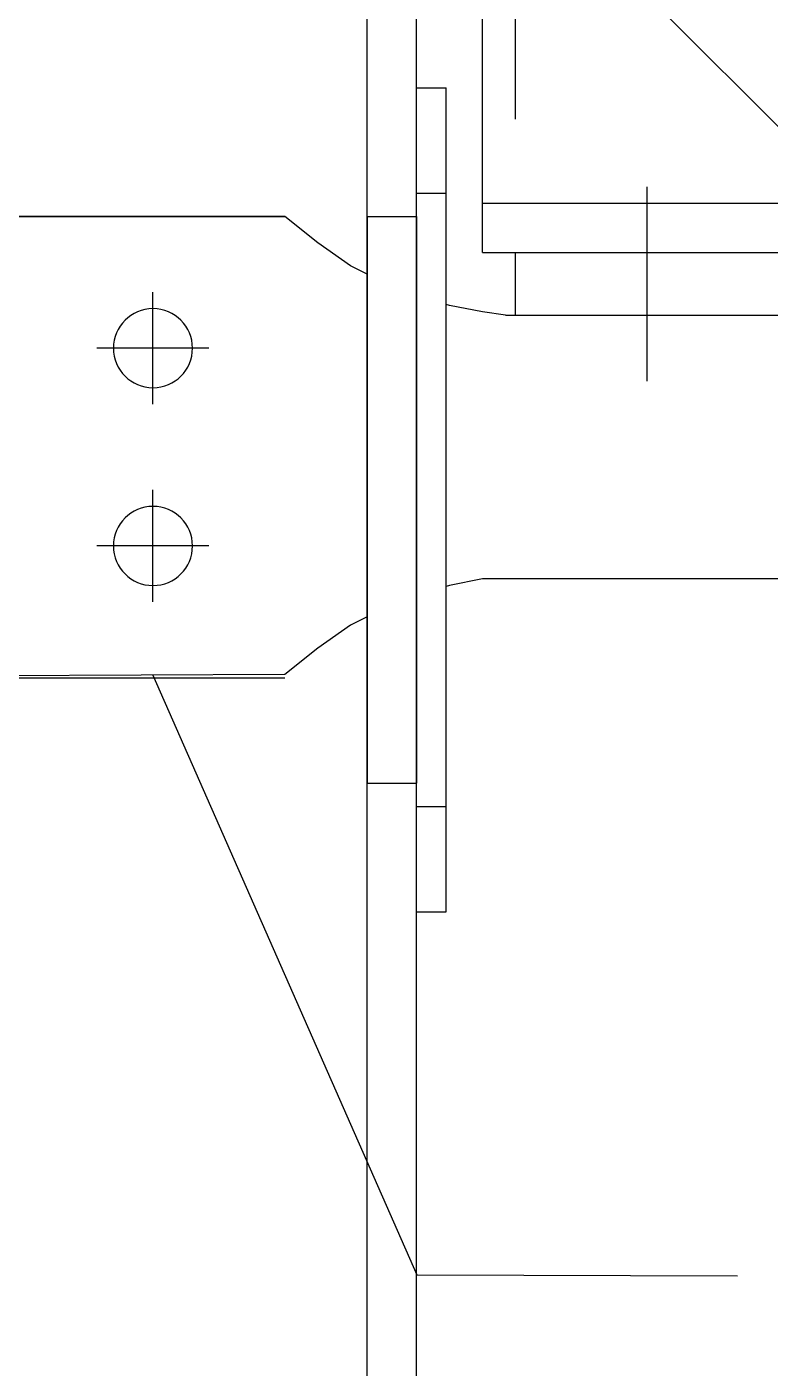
# Model space of a CAD drawing. Extents: x -668440 to 1010955, y -1678500 to 210463.
# Drawn here: x -483553 to -481297, y -1002417 to -998348 of the extents above; entities that cross this region are included whole.
import ezdxf

# ---------------------------------------------------------------- set-up
doc = ezdxf.new("R2010")
doc.units = 0
doc.header["$MEASUREMENT"] = 0
doc.layers.get('0').update_dxf_attribs({"color": 3, "linetype": 'CONTINUOUS'})
doc.layers.get('Defpoints').update_dxf_attribs({"color": 251, "linetype": 'CONTINUOUS'})
doc.layers.add('00_ADDL', color=253, linetype='CONTINUOUS', plot=False)
for name, color, linetype in [('_1-3_L-CS', 1, 'CONTINUOUS'), ('_5-6_GS-M', 6, 'CONTINUOUS'), ('BEAM_H-596x199x10x15x13', 7, 'CONTINUOUS'), ('BOLT', 4, 'CONTINUOUS'), ('C400-N19-6M22_d', 7, 'CONTINUOUS'), ('cfhole_d', 7, 'CONTINUOUS'), ('cfr_d', 7, 'CONTINUOUS'), ('chole', 7, 'CONTINUOUS'), ('COL_H-300x300x10x15x13', 7, 'CONTINUOUS'), ('cwr_d', 7, 'CONTINUOUS')]:
    doc.layers.add(name, color=color, linetype=linetype)
doc.styles.add('DRACAD', font='txt', dxfattribs={"width": 0.85, "bigfont": 'extfont2'})
doc.styles.get("Standard").update_dxf_attribs({"font": 'Osaka.ttc'})
doc.dimstyles.new('ISO-25', dxfattribs={"dimtxt": 2.5, "dimasz": 2.5, "dimexe": 1.25, "dimexo": 0.625, "dimtad": 1, "dimdec": 4, "dimdsep": 46, "dimtxsty": 'Standard', "dimcen": 2.5, "dimadec": 0, "dimazin": 0, "dimtfac": 1, "dimtdec": 4, "dimtmove": 0, "dimatfit": 3, "dimfxl": 1, "dimtolj": 1, "dimtzin": 0, "dimarcsym": 0})

# ---------------------------------------------------------------- blocks, each defined once
blk = doc.blocks.new('_ORIGIN')
at = {"color": 0, "linetype": 'ByBlock', "lineweight": -2}
blk.add_line((0, 0), (-1, 0), dxfattribs=at)
blk.add_circle((0, 0), 0.5, dxfattribs=at)
blk = doc.blocks.new('*D10671')
at = {"layer": '_5-6_GS-M', "color": 0, "lineweight": -2}
for p, q in [((-215356.92, -403642.87), (-215406.92, -403642.87)), ((-215306.92, -403882), (-215306.92, -403641.62)), ((-215276.92, -403642.87), (-215306.92, -403642.87)), ((-215276.92, -404487.5), (-215276.92, -403641.62)), ((-215226.92, -403642.87), (-214715.29, -403642.87))]:
    blk.add_line(p, q, dxfattribs=at)
at = {"layer": 'Defpoints', "color": 0}
for p in [(-215306.92, -403642.87), (-215306.92, -403932), (-215276.92, -404537.5)]:
    blk.add_point(p, dxfattribs=at)
at = {"layer": '_5-6_GS-M', "color": 0, "linetype": 'ByBlock', "lineweight": -2, "xscale": 50, "yscale": 50, "zscale": 50}
blk.add_blockref('_ORIGIN', (-215306.92, -403642.87), dxfattribs=at)
at = {"layer": '_5-6_GS-M', "color": 0, "linetype": 'ByBlock', "lineweight": -2, "xscale": 50, "yscale": 50, "zscale": 50, "rotation": 180}
blk.add_blockref('_ORIGIN', (-215276.92, -403642.87), dxfattribs=at)
at = {"layer": '_5-6_GS-M', "color": 0, "insert": (-214945.66, -403556.21), "char_height": 50, "attachment_point": 5, "style": 'DRACAD'}
blk.add_mtext('\\A1;\\A1;柱フェイスから\\P金物底板端部：30', dxfattribs=at)
blk = doc.blocks.new('剛接合部C1Y')
at = {"layer": '00_ADDL'}
blk.add_line((-216356.92413, -403330, 40), (-214556.92413, -405130, 40), dxfattribs=at)
at = {"layer": '_1-3_L-CS'}
for p, q in [((-215386.92413, -404656.2, 40), (-215306.82857, -404838.13776, 40)), ((-215306.82857, -404838.13776, 40), (-215209.5357, -404838.44341, 40))]:
    blk.add_line(p, q, dxfattribs=at)
at = {"layer": 'BEAM_H-596x199x10x15x13'}
for p, q in [((-215286.92413, -404528, 40), (-215286.92413, -403932, 40)), ((-215286.92413, -404513, 40), (-214556.92413, -404513, 40)), ((-215286.92413, -404528, 40), (-214556.92413, -404528, 40))]:
    blk.add_line(p, q, dxfattribs=at)
at = {"layer": 'BOLT'}
for p, q in [((-215236.92413, -404567, 40), (-215236.92413, -404508, 40)), ((-215386.92413, -404574, 40), (-215386.92413, -404540, 40)), ((-215369.92413, -404557, 40), (-215403.92413, -404557, 40)), ((-215386.92413, -404634, 40), (-215386.92413, -404600, 40)), ((-215369.92413, -404617, 40), (-215403.92413, -404617, 40))]:
    blk.add_line(p, q, dxfattribs=at)
at = {"layer": 'C400-N19-6M22_d'}
for p, q in [((-215546.92413, -404517, 40), (-215346.92413, -404517, 40)), ((-215336.92413, -404525, 40), (-215346.92413, -404517, 40)), ((-215326.92413, -404532, 40), (-215336.92413, -404525, 40)), ((-215326.92413, -404532, 40), (-215336.92413, -404525, 40)), ((-215276.92413, -404547, 40), (-215276.92413, -404528, 40)), ((-215276.92413, -404528, 40), (-214896.92413, -404528, 40)), ((-215321.92413, -404534.5, 40), (-215326.92413, -404532, 40)), ((-215296.92413, -404544, 40), (-215297.92413, -404543.7, 40)), ((-215286.92413, -404546, 40), (-215296.92413, -404544, 40)), ((-215286.92413, -404546, 40), (-215296.92413, -404544, 40)), ((-215279.92413, -404547, 40), (-215286.92413, -404546, 40)), ((-215279.92413, -404547, 40), (-214896.92413, -404547, 40)), ((-215296.92413, -404629, 40), (-215297.92413, -404629.3, 40)), ((-215286.92413, -404627, 40), (-215296.92413, -404629, 40)), ((-215286.92413, -404627, 40), (-215296.92413, -404629, 40)), ((-215086.92413, -404627, 40), (-215286.92413, -404627, 40)), ((-215326.92413, -404641, 40), (-215336.92413, -404648, 40)), ((-215326.92413, -404641, 40), (-215336.92413, -404648, 40)), ((-215321.92413, -404638.5, 40), (-215326.92413, -404641, 40)), ((-215336.92413, -404648, 40), (-215346.92413, -404656, 40)), ((-215346.92413, -404656, 40), (-215546.92413, -404657, 40))]:
    blk.add_line(p, q, dxfattribs=at)
at = {"layer": 'C400-N19-6M22_d', "extrusion": (6.12323e-17, 0, -1)}
for centre in [(215386.92413, -404557, -40), (215386.92413, -404617, -40)]:
    blk.add_circle(centre, 12, dxfattribs=at)
at = {"layer": 'cfhole_d'}
for p, q in [((-215321.92413, -404517, 40), (-215321.92413, -404689, 40)), ((-215321.92413, -404517, 40), (-215306.92413, -404517, 40)), ((-215306.92413, -404517, 40), (-215306.92413, -404689, 40)), ((-215321.92413, -404689, 40), (-215306.92413, -404689, 40))]:
    blk.add_line(p, q, dxfattribs=at)
at = {"layer": 'cfr_d'}
for p, q in [((-215306.92413, -404728, 40), (-215306.92413, -404478, 40)), ((-215306.92413, -404478, 40), (-215297.92413, -404478, 40)), ((-215297.92413, -404728, 40), (-215297.92413, -404478, 40)), ((-215306.92413, -404510, 40), (-215297.92413, -404510, 40)), ((-215306.92413, -404696, 40), (-215297.92413, -404696, 40)), ((-215306.92413, -404728, 40), (-215297.92413, -404728, 40))]:
    blk.add_line(p, q, dxfattribs=at)
at = {"layer": 'chole', "extrusion": (6.12323e-17, 0, -1)}
for centre in [(215386.92413, -404557, -40), (215386.92413, -404617, -40)]:
    blk.add_circle(centre, 12, dxfattribs=at)
at = {"layer": 'COL_H-300x300x10x15x13'}
for p, q in [((-215321.92413, -405130, 40), (-215321.92413, -403932, 40)), ((-215306.92413, -405130, 40), (-215306.92413, -403932, 40))]:
    blk.add_line(p, q, dxfattribs=at)
at = {"layer": 'cwr_d'}
for p, q in [((-215346.92413, -404517, 40), (-215546.92413, -404517, 40)), ((-215546.92413, -404657, 40), (-215346.92413, -404657, 40))]:
    blk.add_line(p, q, dxfattribs=at)
at = {"layer": 'cwr_d', "extrusion": (6.12323e-17, 0, -1)}
for centre in [(215386.92413, -404557, -40), (215386.92413, -404617, -40)]:
    blk.add_circle(centre, 12, dxfattribs=at)
at = {"layer": '_5-6_GS-M'}
dim = blk.add_linear_dim(base=(-215306.92413, -403642.87248, 40), p1=(-215276.92413, -404537.5, 40), p2=(-215306.92413, -403932, 40), text='\\A1;柱フェイスから\\P金物底板端部：<>', dimstyle='ISO-25', override={"dimtxt": 50, "dimasz": 50, "dimexo": 50, "dimgap": 20, "dimdec": 0, "dimtxsty": 'DRACAD', "dimblk1": 'ORIGIN', "dimblk2": 'ORIGIN', "dimsah": 1, "dimtfill": 0, "dimtfillclr": 0}, dxfattribs=at)
dim.commit()
dim.dimension.update_dxf_attribs({"geometry": '*D10671', "text_midpoint": (-214945.66371, -403642.87248, 40), "dimtype": 160})

msp = doc.modelspace()

# ---------------------------------------------------------------- block references
at = {"xscale": 10, "yscale": 10, "zscale": 10}
msp.add_blockref('剛接合部C1Y', (1670698.6842, 3046247.35843, 5600), dxfattribs=at)

doc.saveas('drawing.dxf')
